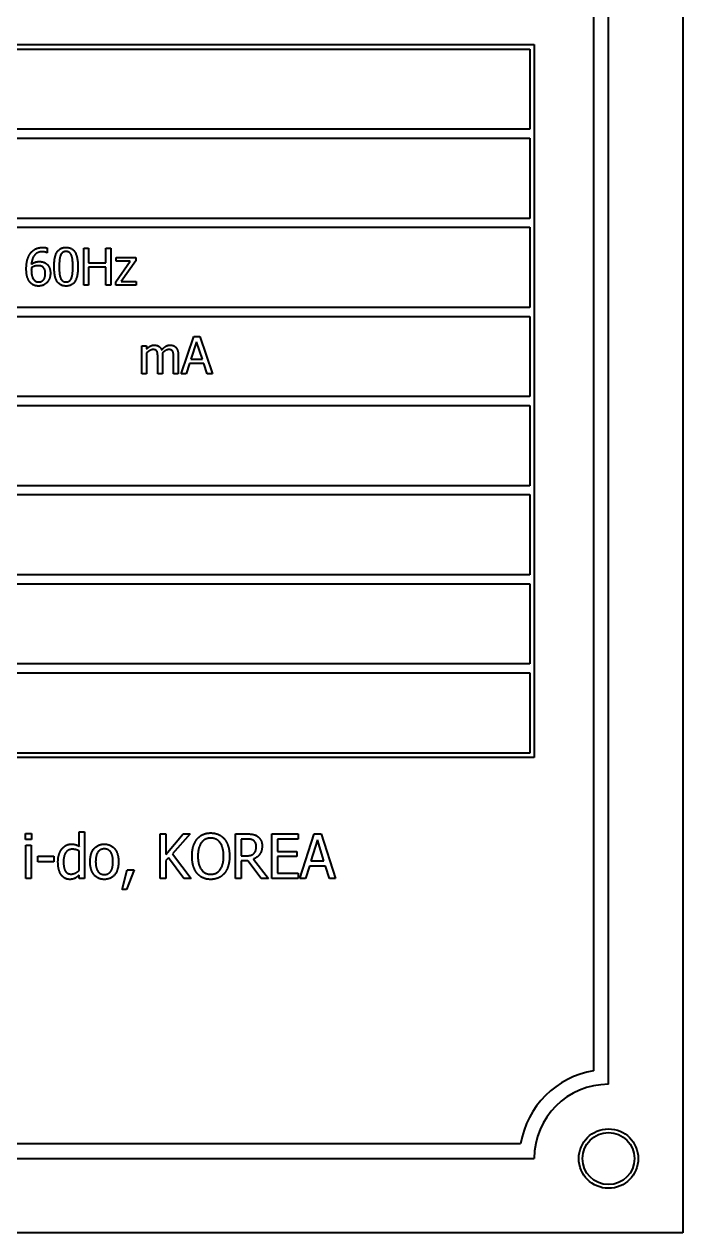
# Model space of a CAD drawing. Header units: millimetres. Extents: x 9486 to 14955, y -8999 to 1872.
# Drawn here: x 12615.9 to 12660.2, y -8127.9 to -8046.5 of the extents above; entities that cross this region are included whole.
import ezdxf

# ---------------------------------------------------------------- set-up
doc = ezdxf.new("R2010")
doc.units = ezdxf.units.MM
doc.layers.add('가시적인 것(ISO)', color=3, linetype='Continuous', lineweight=40)

# ---------------------------------------------------------------- blocks, each defined once
blk = doc.blocks.new('A$C74B527A4')
at = {"layer": '가시적인 것(ISO)'}
for p, q in [((80, -420.7), (80, -540.7)), ((75, -530.7), (75, -430.7)), ((74, -431.616), (74, -529.784)), ((-22, -460.7), (70, -460.7)), ((-21.7, -461), (69.7, -461)), ((69.7, -461), (69.7, -466.4)), ((70, -460.7), (70, -508.7)), ((69.7, -466.4), (-21.7, -466.4)), ((-21.7, -467), (69.7, -467)), ((69.7, -467), (69.7, -472.4)), ((69.7, -472.4), (-21.7, -472.4)), ((-21.7, -473), (69.7, -473)), ((69.7, -473), (69.7, -478.4)), ((37.222, -474.392), (37.222, -474.714)), ((39.682, -476.904), (39.682, -474.404)), ((39.682, -474.404), (40.014, -474.404)), ((40.014, -474.404), (40.014, -475.385)), ((41.165, -475.385), (41.165, -474.404)), ((41.165, -474.404), (41.497, -474.404)), ((41.497, -474.404), (41.497, -476.904)), ((37.222, -474.714), (37.208, -474.714)), ((41.874, -475.287), (41.874, -475.028)), ((41.874, -475.028), (43.193, -475.028)), ((43.193, -475.028), (43.193, -475.253)), ((40.014, -475.385), (41.165, -475.385)), ((41.165, -475.68), (40.014, -475.68)), ((40.014, -475.68), (40.014, -476.904)), ((41.165, -476.904), (41.165, -475.68)), ((41.833, -476.669), (42.814, -475.287)), ((42.814, -475.287), (41.874, -475.287)), ((43.193, -475.253), (42.208, -476.639)), ((41.833, -476.904), (41.833, -476.669)), ((42.208, -476.639), (43.211, -476.639)), ((43.211, -476.639), (43.211, -476.904)), ((40.014, -476.904), (39.682, -476.904)), ((41.497, -476.904), (41.165, -476.904)), ((43.211, -476.904), (41.833, -476.904)), ((69.7, -478.4), (-21.7, -478.4)), ((-21.7, -479), (69.7, -479)), ((69.7, -479), (69.7, -484.4)), ((46.244, -482.861), (47.087, -480.361)), ((47.283, -480.702), (46.898, -481.879)), ((47.087, -480.361), (47.496, -480.361)), ((47.67, -481.879), (47.283, -480.702)), ((47.496, -480.361), (48.339, -482.861)), ((43.602, -482.861), (43.602, -480.985)), ((43.602, -480.985), (43.918, -480.985)), ((43.918, -480.985), (43.918, -481.192)), ((43.918, -481.459), (43.918, -482.861)), ((44.982, -481.626), (44.982, -482.861)), ((46.045, -481.626), (46.045, -482.861)), ((44.666, -482.861), (44.666, -481.776)), ((45.729, -482.861), (45.729, -481.776)), ((46.807, -482.162), (46.58, -482.861)), ((47.761, -482.162), (46.807, -482.162)), ((46.898, -481.879), (47.67, -481.879)), ((47.988, -482.861), (47.761, -482.162)), ((43.918, -482.861), (43.602, -482.861)), ((44.982, -482.861), (44.666, -482.861)), ((46.045, -482.861), (45.729, -482.861)), ((46.58, -482.861), (46.244, -482.861)), ((48.339, -482.861), (47.988, -482.861)), ((69.7, -484.4), (-21.7, -484.4)), ((-21.7, -485), (69.7, -485)), ((69.7, -485), (69.7, -490.4)), ((69.7, -490.4), (-21.7, -490.4)), ((-21.7, -491), (69.7, -491)), ((69.7, -491), (69.7, -496.4)), ((69.7, -496.4), (-21.7, -496.4)), ((-21.7, -497), (69.7, -497)), ((69.7, -497), (69.7, -502.4)), ((69.7, -502.4), (-21.7, -502.4)), ((-21.7, -503), (69.7, -503)), ((69.7, -503), (69.7, -508.4)), ((69.7, -508.4), (-21.7, -508.4)), ((70, -508.7), (-22, -508.7)), ((35.767, -514.216), (35.767, -513.822)), ((35.767, -513.822), (36.176, -513.822)), ((36.176, -514.216), (35.767, -514.216)), ((36.176, -513.822), (36.176, -514.216)), ((39.385, -514.68), (39.385, -513.708)), ((39.385, -513.708), (39.745, -513.708)), ((39.745, -513.708), (39.745, -516.841)), ((44.833, -516.841), (44.833, -513.841)), ((44.833, -513.841), (45.212, -513.841)), ((45.212, -515.222), (46.379, -513.841)), ((45.212, -513.841), (45.212, -515.222)), ((46.841, -513.841), (45.662, -515.181)), ((46.379, -513.841), (46.841, -513.841)), ((49.907, -513.841), (50.641, -513.841)), ((49.907, -516.841), (49.907, -513.841)), ((50.66, -514.187), (50.286, -514.187)), ((50.286, -514.187), (50.286, -515.315)), ((52.338, -516.841), (52.338, -513.841)), ((52.338, -513.841), (54.12, -513.841)), ((54.12, -514.196), (52.717, -514.196)), ((52.717, -514.196), (52.717, -515.018)), ((54.12, -513.841), (54.12, -514.196)), ((54.227, -516.841), (55.187, -513.841)), ((55.411, -514.25), (54.973, -515.662)), ((55.187, -513.841), (55.656, -513.841)), ((55.851, -515.662), (55.411, -514.25)), ((55.656, -513.841), (56.617, -516.841)), ((35.789, -516.841), (35.789, -514.59)), ((35.789, -514.59), (36.149, -514.59)), ((36.149, -514.59), (36.149, -516.841)), ((39.385, -516.294), (39.385, -514.994)), ((52.717, -515.018), (54.025, -515.018)), ((54.025, -515.018), (54.025, -515.373)), ((36.589, -515.711), (36.589, -515.346)), ((36.589, -515.346), (37.669, -515.346)), ((37.669, -515.711), (36.589, -515.711)), ((37.669, -515.346), (37.669, -515.711)), ((45.38, -515.446), (45.212, -515.643)), ((45.212, -515.643), (45.212, -516.841)), ((46.418, -516.841), (45.38, -515.446)), ((45.662, -515.181), (46.909, -516.841)), ((50.286, -515.315), (50.619, -515.315)), ((50.719, -515.648), (50.286, -515.648)), ((50.286, -515.648), (50.286, -516.841)), ((51.621, -516.841), (50.719, -515.648)), ((51.098, -515.536), (52.112, -516.841)), ((54.025, -515.373), (52.717, -515.373)), ((52.717, -515.373), (52.717, -516.486)), ((54.973, -515.662), (55.851, -515.662)), ((39.385, -516.841), (39.385, -516.613)), ((42.273, -517.588), (42.609, -516.268)), ((43.088, -516.268), (42.553, -517.588)), ((42.609, -516.268), (43.088, -516.268)), ((52.717, -516.486), (54.12, -516.486)), ((54.12, -516.486), (54.12, -516.841)), ((54.869, -516.003), (54.611, -516.841)), ((55.958, -516.003), (54.869, -516.003)), ((56.216, -516.841), (55.958, -516.003)), ((36.149, -516.841), (35.789, -516.841)), ((39.745, -516.841), (39.385, -516.841)), ((45.212, -516.841), (44.833, -516.841)), ((46.909, -516.841), (46.418, -516.841)), ((50.286, -516.841), (49.907, -516.841)), ((52.112, -516.841), (51.621, -516.841)), ((54.12, -516.841), (52.338, -516.841)), ((54.611, -516.841), (54.227, -516.841)), ((56.617, -516.841), (56.216, -516.841)), ((42.553, -517.588), (42.273, -517.588)), ((69.084, -534.7), (-69.084, -534.7)), ((-70, -535.7), (70, -535.7)), ((80, -540.7), (-80, -540.7))]:
    blk.add_line(p, q, dxfattribs=at)
for radius in [2, 1.75]:
    blk.add_circle((75, -535.7), radius, dxfattribs=at)
for radius, start, end in [(6, 99.59407, 170.40593), (5, 90, 180)]:
    blk.add_arc((75, -535.7), radius, start, end, dxfattribs=at)
for points in [[(36.092, -474.761), (36.228, -474.57), (36.657, -474.357), (36.939, -474.357)], [(36.939, -474.357), (37.022, -474.357), (37.168, -474.374), (37.222, -474.392)], [(37.692, -475.656), (37.692, -474.979), (38.083, -474.353), (38.493, -474.353)], [(38.493, -474.353), (38.904, -474.353), (39.291, -475.002), (39.291, -475.654)], [(35.818, -475.806), (35.818, -475.48), (35.952, -474.955), (36.092, -474.761)], [(36.894, -474.647), (36.582, -474.647), (36.199, -475.068), (36.163, -475.482)], [(37.208, -474.714), (37.162, -474.69), (36.991, -474.647), (36.894, -474.647)], [(38.12, -474.894), (38.069, -475.022), (38.033, -475.411), (38.033, -475.656)], [(38.493, -474.631), (38.353, -474.631), (38.173, -474.763), (38.12, -474.894)], [(38.859, -474.89), (38.809, -474.763), (38.632, -474.631), (38.493, -474.631)], [(38.951, -475.654), (38.951, -475.397), (38.91, -475.018), (38.859, -474.89)], [(36.094, -476.73), (35.964, -476.594), (35.818, -476.138), (35.818, -475.806)], [(36.163, -475.723), (36.161, -475.759), (36.157, -475.828), (36.157, -475.881)], [(36.157, -475.881), (36.157, -476.14), (36.258, -476.458), (36.335, -476.541)], [(36.163, -475.482), (36.282, -475.399), (36.534, -475.308), (36.684, -475.308)], [(36.609, -475.585), (36.491, -475.585), (36.27, -475.656), (36.163, -475.723)], [(36.929, -475.672), (36.862, -475.62), (36.696, -475.585), (36.609, -475.585)], [(36.684, -475.308), (36.829, -475.308), (37.048, -475.366), (37.168, -475.455)], [(37.099, -476.108), (37.099, -475.954), (37.018, -475.745), (36.929, -475.672)], [(37.168, -475.455), (37.306, -475.559), (37.439, -475.879), (37.439, -476.094)], [(38.493, -476.957), (38.079, -476.957), (37.692, -476.314), (37.692, -475.656)], [(38.033, -475.656), (38.033, -475.919), (38.065, -476.272), (38.118, -476.41)], [(39.291, -475.654), (39.291, -476.327), (38.9, -476.957), (38.493, -476.957)], [(38.861, -476.416), (38.91, -476.292), (38.951, -475.911), (38.951, -475.654)], [(36.645, -476.957), (36.477, -476.957), (36.199, -476.843), (36.094, -476.73)], [(36.335, -476.541), (36.406, -476.62), (36.56, -476.683), (36.647, -476.683)], [(37.204, -476.722), (37.093, -476.837), (36.813, -476.957), (36.645, -476.957)], [(36.647, -476.683), (36.85, -476.683), (37.099, -476.395), (37.099, -476.108)], [(37.439, -476.094), (37.439, -476.286), (37.312, -476.612), (37.204, -476.722)], [(38.118, -476.41), (38.167, -476.539), (38.347, -476.679), (38.493, -476.679)], [(38.493, -476.679), (38.63, -476.679), (38.811, -476.547), (38.861, -476.416)], [(43.918, -481.192), (44.042, -481.068), (44.285, -480.933), (44.431, -480.933)], [(44.35, -481.233), (44.248, -481.233), (44.024, -481.36), (43.918, -481.459)], [(44.613, -481.364), (44.581, -481.297), (44.457, -481.233), (44.35, -481.233)], [(44.431, -480.933), (44.597, -480.933), (44.854, -481.085), (44.921, -481.257)], [(44.666, -481.776), (44.666, -481.646), (44.645, -481.425), (44.613, -481.364)], [(44.921, -481.257), (45.065, -481.097), (45.336, -480.933), (45.494, -480.933)], [(45.413, -481.233), (45.316, -481.233), (45.093, -481.352), (44.976, -481.466)], [(44.976, -481.466), (44.978, -481.494), (44.982, -481.573), (44.982, -481.626)], [(45.677, -481.364), (45.644, -481.297), (45.521, -481.233), (45.413, -481.233)], [(45.494, -480.933), (45.616, -480.933), (45.814, -481.008), (45.887, -481.093)], [(45.729, -481.776), (45.729, -481.646), (45.709, -481.425), (45.677, -481.364)], [(45.887, -481.093), (45.962, -481.178), (46.045, -481.433), (46.045, -481.626)], [(46.972, -515.341), (46.972, -514.965), (47.15, -514.391), (47.315, -514.184)], [(47.315, -514.184), (47.481, -513.985), (47.945, -513.778), (48.232, -513.778)], [(48.234, -514.123), (48.028, -514.123), (47.719, -514.274), (47.6, -514.435)], [(48.232, -513.778), (48.524, -513.778), (48.99, -513.992), (49.151, -514.184)], [(48.866, -514.435), (48.752, -514.279), (48.434, -514.123), (48.234, -514.123)], [(49.151, -514.184), (49.314, -514.384), (49.494, -514.967), (49.494, -515.341)], [(50.641, -513.841), (50.887, -513.841), (51.217, -513.897), (51.365, -513.999)], [(51.115, -514.289), (51.035, -514.233), (50.821, -514.187), (50.66, -514.187)], [(51.295, -514.687), (51.295, -514.556), (51.207, -514.354), (51.115, -514.289)], [(51.365, -513.999), (51.514, -514.102), (51.689, -514.42), (51.689, -514.656)], [(37.951, -515.733), (37.951, -515.436), (38.096, -515.003), (38.225, -514.841)], [(38.225, -514.841), (38.342, -514.695), (38.673, -514.527), (38.855, -514.527)], [(38.913, -514.875), (38.636, -514.875), (38.323, -515.312), (38.323, -515.726)], [(38.855, -514.527), (39.015, -514.527), (39.254, -514.602), (39.385, -514.68)], [(39.385, -514.994), (39.251, -514.926), (39.037, -514.875), (38.913, -514.875)], [(40.114, -515.716), (40.114, -515.152), (40.639, -514.527), (41.07, -514.527)], [(41.07, -514.853), (40.79, -514.853), (40.486, -515.278), (40.486, -515.716)], [(41.07, -514.527), (41.502, -514.527), (42.023, -515.149), (42.023, -515.716)], [(41.651, -515.716), (41.651, -515.278), (41.349, -514.853), (41.07, -514.853)], [(47.6, -514.435), (47.488, -514.588), (47.366, -515.05), (47.366, -515.341)], [(49.1, -515.341), (49.1, -515.045), (48.978, -514.585), (48.866, -514.435)], [(51.689, -514.656), (51.689, -514.984), (51.373, -515.429), (51.098, -515.536)], [(51.135, -515.159), (51.217, -515.076), (51.295, -514.843), (51.295, -514.687)], [(38.172, -516.603), (38.065, -516.455), (37.951, -516.017), (37.951, -515.733)], [(38.323, -515.726), (38.323, -516.124), (38.563, -516.545), (38.831, -516.545)], [(41.07, -516.905), (40.625, -516.905), (40.114, -516.265), (40.114, -515.716)], [(40.486, -515.716), (40.486, -516.141), (40.79, -516.579), (41.07, -516.579)], [(42.023, -515.716), (42.023, -516.285), (41.502, -516.905), (41.07, -516.905)], [(41.07, -516.579), (41.347, -516.579), (41.651, -516.149), (41.651, -515.716)], [(47.313, -516.496), (47.147, -516.297), (46.972, -515.711), (46.972, -515.341)], [(47.366, -515.341), (47.366, -515.932), (47.838, -516.559), (48.234, -516.559)], [(48.234, -516.559), (48.63, -516.559), (49.1, -515.932), (49.1, -515.341)], [(49.494, -515.341), (49.494, -515.706), (49.318, -516.297), (49.151, -516.496)], [(50.619, -515.315), (50.782, -515.315), (51.042, -515.254), (51.135, -515.159)], [(38.746, -516.905), (38.571, -516.905), (38.274, -516.751), (38.172, -516.603)], [(38.831, -516.545), (38.972, -516.545), (39.259, -516.409), (39.385, -516.294)], [(39.385, -516.613), (39.3, -516.686), (39.178, -516.783), (39.096, -516.824)], [(48.232, -516.905), (47.942, -516.905), (47.481, -516.698), (47.313, -516.496)], [(49.151, -516.496), (48.976, -516.705), (48.511, -516.905), (48.232, -516.905)], [(39.096, -516.824), (39.02, -516.863), (38.855, -516.905), (38.746, -516.905)]]:
    blk.add_open_spline(points, degree=2, dxfattribs=at)

msp = doc.modelspace()

# ---------------------------------------------------------------- block references
msp.add_blockref('A$C74B527A4', (12580.198, -7587.189))

doc.saveas('drawing.dxf')
